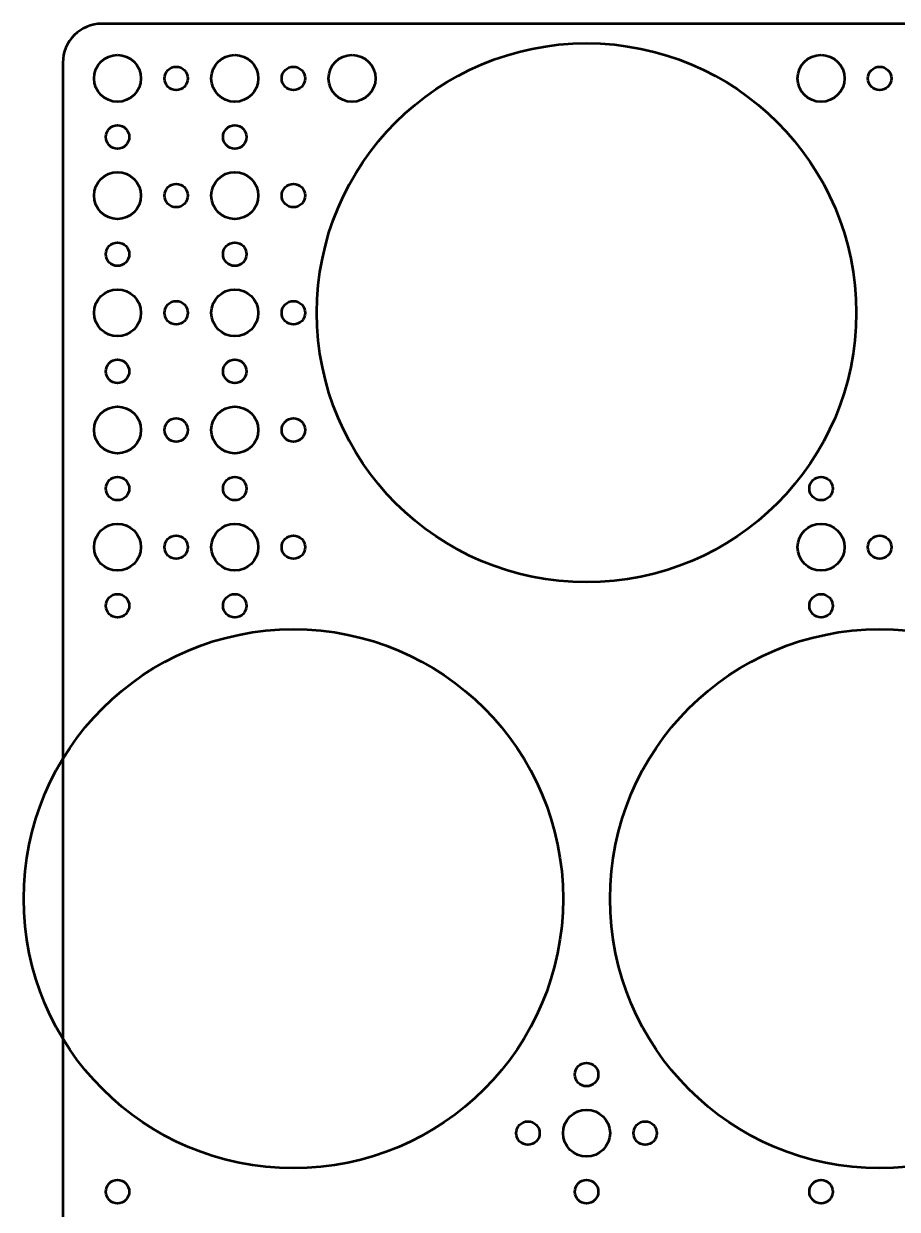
# Model space of a CAD drawing. Header units: centimetres. Extents: x -42.5 to 44.4, y -43.5 to 43.2.
# Drawn here: x -42.45 to -31.27, y -28.73 to -13.55 of the extents above; entities that cross this region are included whole.
import ezdxf

# ---------------------------------------------------------------- set-up
doc = ezdxf.new("R2010")
doc.units = ezdxf.units.CM
doc.header["$MEASUREMENT"] = 0
doc.layers.add('Layer 1', color=7, linetype='Continuous')

msp = doc.modelspace()

# ---------------------------------------------------------------- linework, layer by layer
at = {"layer": 'Layer 1', "lineweight": 53}
for centre, major_axis in [((-35.25, -17.25), (0, 3.45)), ((-41.25001, -14.25001), (0, 0.30001)), ((-39.75001, -14.25001), (0, 0.30001)), ((-38.25001, -14.25001), (0, 0.30001)), ((-32.25001, -14.25001), (0, 0.30001)), ((-40.5, -14.25), (0, 0.15)), ((-39, -14.25), (0, 0.15)), ((-31.5, -14.25), (0, 0.15)), ((-39, -24.75), (0, 3.45)), ((-31.5, -24.75), (0, 3.45))]:
    msp.add_ellipse(centre, major_axis=major_axis, ratio=1, dxfattribs=at)
for points, knots in [([(-41.95, -42.95), (-41.95, -42.95), (-41.95, -14.05), (-41.95, -14.05), (-41.95, -14.05), (-41.95, -13.77386), (-41.72614, -13.55), (-41.45, -13.55), (-41.45, -13.55), (-41.45, -13.55), (-21.55, -13.55), (-21.55, -13.55), (-21.55, -13.55), (-21.27386, -13.55), (-21.05, -13.77386), (-21.05, -14.05), (-21.05, -14.05), (-21.05, -14.05), (-21.05, -42.95), (-21.05, -42.95), (-21.05, -42.95), (-21.05, -43.22614), (-21.27386, -43.45), (-21.55, -43.45), (-21.55, -43.45), (-21.55, -43.45), (-41.45, -43.45), (-41.45, -43.45), (-41.45, -43.45), (-41.72614, -43.45), (-41.95, -43.22614), (-41.95, -42.95)], [0, 0, 0, 0, 0.11111111, 0.11111111, 0.11111111, 0.11111111, 0.22222222, 0.22222222, 0.22222222, 0.22222222, 0.33333333, 0.33333333, 0.33333333, 0.33333333, 0.44444444, 0.44444444, 0.44444444, 0.44444444, 0.55555556, 0.55555556, 0.55555556, 0.55555556, 0.66666667, 0.66666667, 0.66666667, 0.66666667, 0.77777778, 0.77777778, 0.77777778, 0.77777778, 1, 1, 1, 1]), ([(-41.1, -15), (-41.1, -14.91716), (-41.16716, -14.85), (-41.25, -14.85), (-41.25, -14.85), (-41.33284, -14.85), (-41.4, -14.91716), (-41.4, -15), (-41.4, -15), (-41.4, -15.08284), (-41.33284, -15.15), (-41.25, -15.15), (-41.25, -15.15), (-41.16716, -15.15), (-41.1, -15.08284), (-41.1, -15)], [0, 0, 0, 0, 0.2, 0.2, 0.2, 0.2, 0.4, 0.4, 0.4, 0.4, 0.6, 0.6, 0.6, 0.6, 1, 1, 1, 1]), ([(-39.6, -15), (-39.6, -14.91716), (-39.66716, -14.85), (-39.75, -14.85), (-39.75, -14.85), (-39.83284, -14.85), (-39.9, -14.91716), (-39.9, -15), (-39.9, -15), (-39.9, -15.08284), (-39.83284, -15.15), (-39.75, -15.15), (-39.75, -15.15), (-39.66716, -15.15), (-39.6, -15.08284), (-39.6, -15)], [0, 0, 0, 0, 0.2, 0.2, 0.2, 0.2, 0.4, 0.4, 0.4, 0.4, 0.6, 0.6, 0.6, 0.6, 1, 1, 1, 1]), ([(-40.95, -15.75), (-40.95, -15.58431), (-41.08431, -15.45), (-41.25, -15.45), (-41.25, -15.45), (-41.41569, -15.45), (-41.55, -15.58431), (-41.55, -15.75), (-41.55, -15.75), (-41.55, -15.91569), (-41.41569, -16.05), (-41.25, -16.05), (-41.25, -16.05), (-41.08431, -16.05), (-40.95, -15.91569), (-40.95, -15.75)], [0, 0, 0, 0, 0.2, 0.2, 0.2, 0.2, 0.4, 0.4, 0.4, 0.4, 0.6, 0.6, 0.6, 0.6, 1, 1, 1, 1]), ([(-39.45, -15.75), (-39.45, -15.58431), (-39.58431, -15.45), (-39.75, -15.45), (-39.75, -15.45), (-39.91569, -15.45), (-40.05, -15.58431), (-40.05, -15.75), (-40.05, -15.75), (-40.05, -15.91569), (-39.91569, -16.05), (-39.75, -16.05), (-39.75, -16.05), (-39.58431, -16.05), (-39.45, -15.91569), (-39.45, -15.75)], [0, 0, 0, 0, 0.2, 0.2, 0.2, 0.2, 0.4, 0.4, 0.4, 0.4, 0.6, 0.6, 0.6, 0.6, 1, 1, 1, 1]), ([(-40.35, -15.75), (-40.35, -15.66716), (-40.41716, -15.6), (-40.5, -15.6), (-40.5, -15.6), (-40.58284, -15.6), (-40.65, -15.66716), (-40.65, -15.75), (-40.65, -15.75), (-40.65, -15.83284), (-40.58284, -15.9), (-40.5, -15.9), (-40.5, -15.9), (-40.41716, -15.9), (-40.35, -15.83284), (-40.35, -15.75)], [0, 0, 0, 0, 0.2, 0.2, 0.2, 0.2, 0.4, 0.4, 0.4, 0.4, 0.6, 0.6, 0.6, 0.6, 1, 1, 1, 1]), ([(-38.85, -15.75), (-38.85, -15.66716), (-38.91716, -15.6), (-39, -15.6), (-39, -15.6), (-39.08284, -15.6), (-39.15, -15.66716), (-39.15, -15.75), (-39.15, -15.75), (-39.15, -15.83284), (-39.08284, -15.9), (-39, -15.9), (-39, -15.9), (-38.91716, -15.9), (-38.85, -15.83284), (-38.85, -15.75)], [0, 0, 0, 0, 0.2, 0.2, 0.2, 0.2, 0.4, 0.4, 0.4, 0.4, 0.6, 0.6, 0.6, 0.6, 1, 1, 1, 1]), ([(-41.1, -16.5), (-41.1, -16.41716), (-41.16716, -16.35), (-41.25, -16.35), (-41.25, -16.35), (-41.33284, -16.35), (-41.4, -16.41716), (-41.4, -16.5), (-41.4, -16.5), (-41.4, -16.58284), (-41.33284, -16.65), (-41.25, -16.65), (-41.25, -16.65), (-41.16716, -16.65), (-41.1, -16.58284), (-41.1, -16.5)], [0, 0, 0, 0, 0.2, 0.2, 0.2, 0.2, 0.4, 0.4, 0.4, 0.4, 0.6, 0.6, 0.6, 0.6, 1, 1, 1, 1]), ([(-39.6, -16.5), (-39.6, -16.41716), (-39.66716, -16.35), (-39.75, -16.35), (-39.75, -16.35), (-39.83284, -16.35), (-39.9, -16.41716), (-39.9, -16.5), (-39.9, -16.5), (-39.9, -16.58284), (-39.83284, -16.65), (-39.75, -16.65), (-39.75, -16.65), (-39.66716, -16.65), (-39.6, -16.58284), (-39.6, -16.5)], [0, 0, 0, 0, 0.2, 0.2, 0.2, 0.2, 0.4, 0.4, 0.4, 0.4, 0.6, 0.6, 0.6, 0.6, 1, 1, 1, 1]), ([(-40.95, -17.25), (-40.95, -17.08431), (-41.08431, -16.95), (-41.25, -16.95), (-41.25, -16.95), (-41.41569, -16.95), (-41.55, -17.08431), (-41.55, -17.25), (-41.55, -17.25), (-41.55, -17.41569), (-41.41569, -17.55), (-41.25, -17.55), (-41.25, -17.55), (-41.08431, -17.55), (-40.95, -17.41569), (-40.95, -17.25)], [0, 0, 0, 0, 0.2, 0.2, 0.2, 0.2, 0.4, 0.4, 0.4, 0.4, 0.6, 0.6, 0.6, 0.6, 1, 1, 1, 1]), ([(-39.45, -17.25), (-39.45, -17.08431), (-39.58431, -16.95), (-39.75, -16.95), (-39.75, -16.95), (-39.91569, -16.95), (-40.05, -17.08431), (-40.05, -17.25), (-40.05, -17.25), (-40.05, -17.41569), (-39.91569, -17.55), (-39.75, -17.55), (-39.75, -17.55), (-39.58431, -17.55), (-39.45, -17.41569), (-39.45, -17.25)], [0, 0, 0, 0, 0.2, 0.2, 0.2, 0.2, 0.4, 0.4, 0.4, 0.4, 0.6, 0.6, 0.6, 0.6, 1, 1, 1, 1]), ([(-40.35, -17.25), (-40.35, -17.16716), (-40.41716, -17.1), (-40.5, -17.1), (-40.5, -17.1), (-40.58284, -17.1), (-40.65, -17.16716), (-40.65, -17.25), (-40.65, -17.25), (-40.65, -17.33284), (-40.58284, -17.4), (-40.5, -17.4), (-40.5, -17.4), (-40.41716, -17.4), (-40.35, -17.33284), (-40.35, -17.25)], [0, 0, 0, 0, 0.2, 0.2, 0.2, 0.2, 0.4, 0.4, 0.4, 0.4, 0.6, 0.6, 0.6, 0.6, 1, 1, 1, 1]), ([(-38.85, -17.25), (-38.85, -17.16716), (-38.91716, -17.1), (-39, -17.1), (-39, -17.1), (-39.08284, -17.1), (-39.15, -17.16716), (-39.15, -17.25), (-39.15, -17.25), (-39.15, -17.33284), (-39.08284, -17.4), (-39, -17.4), (-39, -17.4), (-38.91716, -17.4), (-38.85, -17.33284), (-38.85, -17.25)], [0, 0, 0, 0, 0.2, 0.2, 0.2, 0.2, 0.4, 0.4, 0.4, 0.4, 0.6, 0.6, 0.6, 0.6, 1, 1, 1, 1]), ([(-41.1, -18), (-41.1, -17.91716), (-41.16716, -17.85), (-41.25, -17.85), (-41.25, -17.85), (-41.33284, -17.85), (-41.4, -17.91716), (-41.4, -18), (-41.4, -18), (-41.4, -18.08284), (-41.33284, -18.15), (-41.25, -18.15), (-41.25, -18.15), (-41.16716, -18.15), (-41.1, -18.08284), (-41.1, -18)], [0, 0, 0, 0, 0.2, 0.2, 0.2, 0.2, 0.4, 0.4, 0.4, 0.4, 0.6, 0.6, 0.6, 0.6, 1, 1, 1, 1]), ([(-39.6, -18), (-39.6, -17.91716), (-39.66716, -17.85), (-39.75, -17.85), (-39.75, -17.85), (-39.83284, -17.85), (-39.9, -17.91716), (-39.9, -18), (-39.9, -18), (-39.9, -18.08284), (-39.83284, -18.15), (-39.75, -18.15), (-39.75, -18.15), (-39.66716, -18.15), (-39.6, -18.08284), (-39.6, -18)], [0, 0, 0, 0, 0.2, 0.2, 0.2, 0.2, 0.4, 0.4, 0.4, 0.4, 0.6, 0.6, 0.6, 0.6, 1, 1, 1, 1]), ([(-40.95, -18.75), (-40.95, -18.58431), (-41.08431, -18.45), (-41.25, -18.45), (-41.25, -18.45), (-41.41569, -18.45), (-41.55, -18.58431), (-41.55, -18.75), (-41.55, -18.75), (-41.55, -18.91569), (-41.41569, -19.05), (-41.25, -19.05), (-41.25, -19.05), (-41.08431, -19.05), (-40.95, -18.91569), (-40.95, -18.75)], [0, 0, 0, 0, 0.2, 0.2, 0.2, 0.2, 0.4, 0.4, 0.4, 0.4, 0.6, 0.6, 0.6, 0.6, 1, 1, 1, 1]), ([(-39.45, -18.75), (-39.45, -18.58431), (-39.58431, -18.45), (-39.75, -18.45), (-39.75, -18.45), (-39.91569, -18.45), (-40.05, -18.58431), (-40.05, -18.75), (-40.05, -18.75), (-40.05, -18.91569), (-39.91569, -19.05), (-39.75, -19.05), (-39.75, -19.05), (-39.58431, -19.05), (-39.45, -18.91569), (-39.45, -18.75)], [0, 0, 0, 0, 0.2, 0.2, 0.2, 0.2, 0.4, 0.4, 0.4, 0.4, 0.6, 0.6, 0.6, 0.6, 1, 1, 1, 1]), ([(-40.35, -18.75), (-40.35, -18.66716), (-40.41716, -18.6), (-40.5, -18.6), (-40.5, -18.6), (-40.58284, -18.6), (-40.65, -18.66716), (-40.65, -18.75), (-40.65, -18.75), (-40.65, -18.83284), (-40.58284, -18.9), (-40.5, -18.9), (-40.5, -18.9), (-40.41716, -18.9), (-40.35, -18.83284), (-40.35, -18.75)], [0, 0, 0, 0, 0.2, 0.2, 0.2, 0.2, 0.4, 0.4, 0.4, 0.4, 0.6, 0.6, 0.6, 0.6, 1, 1, 1, 1]), ([(-38.85, -18.75), (-38.85, -18.66716), (-38.91716, -18.6), (-39, -18.6), (-39, -18.6), (-39.08284, -18.6), (-39.15, -18.66716), (-39.15, -18.75), (-39.15, -18.75), (-39.15, -18.83284), (-39.08284, -18.9), (-39, -18.9), (-39, -18.9), (-38.91716, -18.9), (-38.85, -18.83284), (-38.85, -18.75)], [0, 0, 0, 0, 0.2, 0.2, 0.2, 0.2, 0.4, 0.4, 0.4, 0.4, 0.6, 0.6, 0.6, 0.6, 1, 1, 1, 1]), ([(-41.1, -19.5), (-41.1, -19.41716), (-41.16716, -19.35), (-41.25, -19.35), (-41.25, -19.35), (-41.33284, -19.35), (-41.4, -19.41716), (-41.4, -19.5), (-41.4, -19.5), (-41.4, -19.58284), (-41.33284, -19.65), (-41.25, -19.65), (-41.25, -19.65), (-41.16716, -19.65), (-41.1, -19.58284), (-41.1, -19.5)], [0, 0, 0, 0, 0.2, 0.2, 0.2, 0.2, 0.4, 0.4, 0.4, 0.4, 0.6, 0.6, 0.6, 0.6, 1, 1, 1, 1]), ([(-39.6, -19.5), (-39.6, -19.41716), (-39.66716, -19.35), (-39.75, -19.35), (-39.75, -19.35), (-39.83284, -19.35), (-39.9, -19.41716), (-39.9, -19.5), (-39.9, -19.5), (-39.9, -19.58284), (-39.83284, -19.65), (-39.75, -19.65), (-39.75, -19.65), (-39.66716, -19.65), (-39.6, -19.58284), (-39.6, -19.5)], [0, 0, 0, 0, 0.2, 0.2, 0.2, 0.2, 0.4, 0.4, 0.4, 0.4, 0.6, 0.6, 0.6, 0.6, 1, 1, 1, 1]), ([(-32.1, -19.5), (-32.1, -19.41716), (-32.16716, -19.35), (-32.25, -19.35), (-32.25, -19.35), (-32.33284, -19.35), (-32.4, -19.41716), (-32.4, -19.5), (-32.4, -19.5), (-32.4, -19.58284), (-32.33284, -19.65), (-32.25, -19.65), (-32.25, -19.65), (-32.16716, -19.65), (-32.1, -19.58284), (-32.1, -19.5)], [0, 0, 0, 0, 0.2, 0.2, 0.2, 0.2, 0.4, 0.4, 0.4, 0.4, 0.6, 0.6, 0.6, 0.6, 1, 1, 1, 1]), ([(-40.95, -20.25), (-40.95, -20.08431), (-41.08431, -19.95), (-41.25, -19.95), (-41.25, -19.95), (-41.41569, -19.95), (-41.55, -20.08431), (-41.55, -20.25), (-41.55, -20.25), (-41.55, -20.41569), (-41.41569, -20.55), (-41.25, -20.55), (-41.25, -20.55), (-41.08431, -20.55), (-40.95, -20.41569), (-40.95, -20.25)], [0, 0, 0, 0, 0.2, 0.2, 0.2, 0.2, 0.4, 0.4, 0.4, 0.4, 0.6, 0.6, 0.6, 0.6, 1, 1, 1, 1]), ([(-39.45, -20.25), (-39.45, -20.08431), (-39.58431, -19.95), (-39.75, -19.95), (-39.75, -19.95), (-39.91569, -19.95), (-40.05, -20.08431), (-40.05, -20.25), (-40.05, -20.25), (-40.05, -20.41569), (-39.91569, -20.55), (-39.75, -20.55), (-39.75, -20.55), (-39.58431, -20.55), (-39.45, -20.41569), (-39.45, -20.25)], [0, 0, 0, 0, 0.2, 0.2, 0.2, 0.2, 0.4, 0.4, 0.4, 0.4, 0.6, 0.6, 0.6, 0.6, 1, 1, 1, 1]), ([(-31.95, -20.25), (-31.95, -20.08431), (-32.08431, -19.95), (-32.25, -19.95), (-32.25, -19.95), (-32.41569, -19.95), (-32.55, -20.08431), (-32.55, -20.25), (-32.55, -20.25), (-32.55, -20.41569), (-32.41569, -20.55), (-32.25, -20.55), (-32.25, -20.55), (-32.08431, -20.55), (-31.95, -20.41569), (-31.95, -20.25)], [0, 0, 0, 0, 0.2, 0.2, 0.2, 0.2, 0.4, 0.4, 0.4, 0.4, 0.6, 0.6, 0.6, 0.6, 1, 1, 1, 1]), ([(-40.35, -20.25), (-40.35, -20.16716), (-40.41716, -20.1), (-40.5, -20.1), (-40.5, -20.1), (-40.58284, -20.1), (-40.65, -20.16716), (-40.65, -20.25), (-40.65, -20.25), (-40.65, -20.33284), (-40.58284, -20.4), (-40.5, -20.4), (-40.5, -20.4), (-40.41716, -20.4), (-40.35, -20.33284), (-40.35, -20.25)], [0, 0, 0, 0, 0.2, 0.2, 0.2, 0.2, 0.4, 0.4, 0.4, 0.4, 0.6, 0.6, 0.6, 0.6, 1, 1, 1, 1]), ([(-38.85, -20.25), (-38.85, -20.16716), (-38.91716, -20.1), (-39, -20.1), (-39, -20.1), (-39.08284, -20.1), (-39.15, -20.16716), (-39.15, -20.25), (-39.15, -20.25), (-39.15, -20.33284), (-39.08284, -20.4), (-39, -20.4), (-39, -20.4), (-38.91716, -20.4), (-38.85, -20.33284), (-38.85, -20.25)], [0, 0, 0, 0, 0.2, 0.2, 0.2, 0.2, 0.4, 0.4, 0.4, 0.4, 0.6, 0.6, 0.6, 0.6, 1, 1, 1, 1]), ([(-31.35, -20.25), (-31.35, -20.16716), (-31.41716, -20.1), (-31.5, -20.1), (-31.5, -20.1), (-31.58284, -20.1), (-31.65, -20.16716), (-31.65, -20.25), (-31.65, -20.25), (-31.65, -20.33284), (-31.58284, -20.4), (-31.5, -20.4), (-31.5, -20.4), (-31.41716, -20.4), (-31.35, -20.33284), (-31.35, -20.25)], [0, 0, 0, 0, 0.2, 0.2, 0.2, 0.2, 0.4, 0.4, 0.4, 0.4, 0.6, 0.6, 0.6, 0.6, 1, 1, 1, 1]), ([(-41.1, -21), (-41.1, -20.91716), (-41.16716, -20.85), (-41.25, -20.85), (-41.25, -20.85), (-41.33284, -20.85), (-41.4, -20.91716), (-41.4, -21), (-41.4, -21), (-41.4, -21.08284), (-41.33284, -21.15), (-41.25, -21.15), (-41.25, -21.15), (-41.16716, -21.15), (-41.1, -21.08284), (-41.1, -21)], [0, 0, 0, 0, 0.2, 0.2, 0.2, 0.2, 0.4, 0.4, 0.4, 0.4, 0.6, 0.6, 0.6, 0.6, 1, 1, 1, 1]), ([(-39.6, -21), (-39.6, -20.91716), (-39.66716, -20.85), (-39.75, -20.85), (-39.75, -20.85), (-39.83284, -20.85), (-39.9, -20.91716), (-39.9, -21), (-39.9, -21), (-39.9, -21.08284), (-39.83284, -21.15), (-39.75, -21.15), (-39.75, -21.15), (-39.66716, -21.15), (-39.6, -21.08284), (-39.6, -21)], [0, 0, 0, 0, 0.2, 0.2, 0.2, 0.2, 0.4, 0.4, 0.4, 0.4, 0.6, 0.6, 0.6, 0.6, 1, 1, 1, 1]), ([(-32.1, -21), (-32.1, -20.91716), (-32.16716, -20.85), (-32.25, -20.85), (-32.25, -20.85), (-32.33284, -20.85), (-32.4, -20.91716), (-32.4, -21), (-32.4, -21), (-32.4, -21.08284), (-32.33284, -21.15), (-32.25, -21.15), (-32.25, -21.15), (-32.16716, -21.15), (-32.1, -21.08284), (-32.1, -21)], [0, 0, 0, 0, 0.2, 0.2, 0.2, 0.2, 0.4, 0.4, 0.4, 0.4, 0.6, 0.6, 0.6, 0.6, 1, 1, 1, 1]), ([(-35.1, -27), (-35.1, -26.91716), (-35.16716, -26.85), (-35.25, -26.85), (-35.25, -26.85), (-35.33284, -26.85), (-35.4, -26.91716), (-35.4, -27), (-35.4, -27), (-35.4, -27.08284), (-35.33284, -27.15), (-35.25, -27.15), (-35.25, -27.15), (-35.16716, -27.15), (-35.1, -27.08284), (-35.1, -27)], [0, 0, 0, 0, 0.2, 0.2, 0.2, 0.2, 0.4, 0.4, 0.4, 0.4, 0.6, 0.6, 0.6, 0.6, 1, 1, 1, 1]), ([(-34.95, -27.75), (-34.95, -27.58431), (-35.08431, -27.45), (-35.25, -27.45), (-35.25, -27.45), (-35.41569, -27.45), (-35.55, -27.58431), (-35.55, -27.75), (-35.55, -27.75), (-35.55, -27.91569), (-35.41569, -28.05), (-35.25, -28.05), (-35.25, -28.05), (-35.08431, -28.05), (-34.95, -27.91569), (-34.95, -27.75)], [0, 0, 0, 0, 0.2, 0.2, 0.2, 0.2, 0.4, 0.4, 0.4, 0.4, 0.6, 0.6, 0.6, 0.6, 1, 1, 1, 1]), ([(-35.85, -27.75), (-35.85, -27.66716), (-35.91716, -27.6), (-36, -27.6), (-36, -27.6), (-36.08284, -27.6), (-36.15, -27.66716), (-36.15, -27.75), (-36.15, -27.75), (-36.15, -27.83284), (-36.08284, -27.9), (-36, -27.9), (-36, -27.9), (-35.91716, -27.9), (-35.85, -27.83284), (-35.85, -27.75)], [0, 0, 0, 0, 0.2, 0.2, 0.2, 0.2, 0.4, 0.4, 0.4, 0.4, 0.6, 0.6, 0.6, 0.6, 1, 1, 1, 1]), ([(-34.35, -27.75), (-34.35, -27.66716), (-34.41716, -27.6), (-34.5, -27.6), (-34.5, -27.6), (-34.58284, -27.6), (-34.65, -27.66716), (-34.65, -27.75), (-34.65, -27.75), (-34.65, -27.83284), (-34.58284, -27.9), (-34.5, -27.9), (-34.5, -27.9), (-34.41716, -27.9), (-34.35, -27.83284), (-34.35, -27.75)], [0, 0, 0, 0, 0.2, 0.2, 0.2, 0.2, 0.4, 0.4, 0.4, 0.4, 0.6, 0.6, 0.6, 0.6, 1, 1, 1, 1]), ([(-41.1, -28.5), (-41.1, -28.41716), (-41.16716, -28.35), (-41.25, -28.35), (-41.25, -28.35), (-41.33284, -28.35), (-41.4, -28.41716), (-41.4, -28.5), (-41.4, -28.5), (-41.4, -28.58284), (-41.33284, -28.65), (-41.25, -28.65), (-41.25, -28.65), (-41.16716, -28.65), (-41.1, -28.58284), (-41.1, -28.5)], [0, 0, 0, 0, 0.2, 0.2, 0.2, 0.2, 0.4, 0.4, 0.4, 0.4, 0.6, 0.6, 0.6, 0.6, 1, 1, 1, 1]), ([(-35.1, -28.5), (-35.1, -28.41716), (-35.16716, -28.35), (-35.25, -28.35), (-35.25, -28.35), (-35.33284, -28.35), (-35.4, -28.41716), (-35.4, -28.5), (-35.4, -28.5), (-35.4, -28.58284), (-35.33284, -28.65), (-35.25, -28.65), (-35.25, -28.65), (-35.16716, -28.65), (-35.1, -28.58284), (-35.1, -28.5)], [0, 0, 0, 0, 0.2, 0.2, 0.2, 0.2, 0.4, 0.4, 0.4, 0.4, 0.6, 0.6, 0.6, 0.6, 1, 1, 1, 1]), ([(-32.1, -28.5), (-32.1, -28.41716), (-32.16716, -28.35), (-32.25, -28.35), (-32.25, -28.35), (-32.33284, -28.35), (-32.4, -28.41716), (-32.4, -28.5), (-32.4, -28.5), (-32.4, -28.58284), (-32.33284, -28.65), (-32.25, -28.65), (-32.25, -28.65), (-32.16716, -28.65), (-32.1, -28.58284), (-32.1, -28.5)], [0, 0, 0, 0, 0.2, 0.2, 0.2, 0.2, 0.4, 0.4, 0.4, 0.4, 0.6, 0.6, 0.6, 0.6, 1, 1, 1, 1])]:
    msp.add_open_spline(points, degree=3, knots=knots, dxfattribs=at)

doc.saveas('drawing.dxf')
